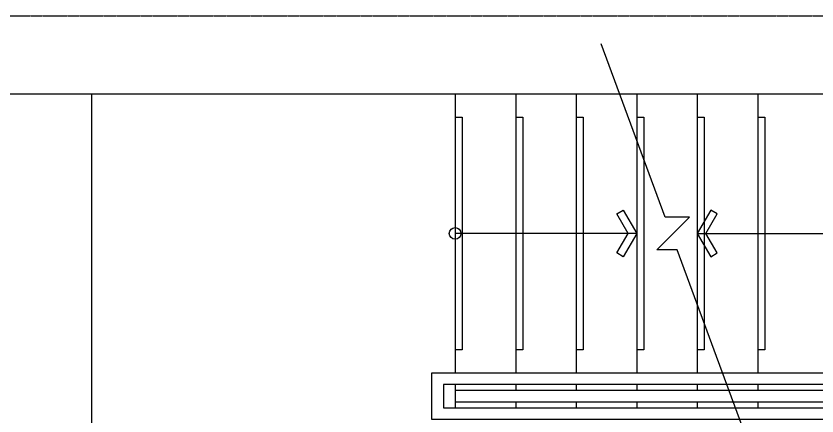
# Model space of a CAD drawing. Header units: millimetres. Extents: x 18456 to 179493, y -203649 to 469211.
# Drawn here: x 147743 to 151183, y 52501 to 54221 of the extents above; entities that cross this region are included whole.
import ezdxf

# ---------------------------------------------------------------- set-up
doc = ezdxf.new("R2010")
doc.units = ezdxf.units.MM
doc.linetypes.add('X-평면도(기본형)$0$CEN', pattern=[52.5, 50, -1, 0.5, -1])
for name, color, linetype, true_color in [('X-평면도(기본형)$0$CEN', 1, 'X-평면도(기본형)$0$CEN', 0xff0000), ('X-평면도(기본형)$0$DEFPOINTS-1', 7, 'Continuous', 0x262f4c), ('X-평면도(기본형)$0$NON', 6, 'Continuous', 0xff00ff), ('X-평면도(기본형)$0$STA', 4, 'Continuous', 0x00ffff), ('X-평면도(기본형)$0$SYM', 7, 'Continuous', 0x000000), ('X-평면도(기본형)$0$W1', 2, 'Continuous', 0xffff00)]:
    doc.layers.add(name, color=color, linetype=linetype, true_color=true_color)

msp = doc.modelspace()

# ---------------------------------------------------------------- linework, layer by layer
at = {"layer": 'X-평면도(기본형)$0$CEN'}
msp.add_line((147228.6, 54221.1), (156783.6, 54221.1), dxfattribs=at)
at = {"layer": 'X-평면도(기본형)$0$DEFPOINTS-1'}
msp.add_lwpolyline([(148068.6, 51286.1), (148068.6, 53886.1), (152748.6, 53886.1), (152748.6, 51286.1)], close=True, dxfattribs=at)
at = {"layer": 'X-평면도(기본형)$0$NON', "color": 8, "true_color": 0x808080}
for points in [[(149628.6, 53786.1), (149658.6, 53786.1), (149658.6, 52786.1), (149628.6, 52786.1)], [(149888.6, 53786.1), (149918.6, 53786.1), (149918.6, 52786.1), (149888.6, 52786.1)], [(150148.6, 53786.1), (150178.6, 53786.1), (150178.6, 52786.1), (150148.6, 52786.1)], [(150408.6, 53786.1), (150438.6, 53786.1), (150438.6, 52786.1), (150408.6, 52786.1)], [(150668.6, 53786.1), (150698.6, 53786.1), (150698.6, 52786.1), (150668.6, 52786.1)], [(150928.6, 53786.1), (150958.6, 53786.1), (150958.6, 52786.1), (150928.6, 52786.1)]]:
    msp.add_lwpolyline(points, dxfattribs=at)
at = {"layer": 'X-평면도(기본형)$0$NON'}
for points in [[(149528.6, 52686.1), (151548.6, 52686.1), (151548.6, 52486.1), (149528.6, 52486.1)], [(151498.6, 52636.1), (149578.6, 52636.1), (149578.6, 52536.1), (151498.6, 52536.1)]]:
    msp.add_lwpolyline(points, close=True, dxfattribs=at)
at = {"layer": 'X-평면도(기본형)$0$STA'}
for p, q in [((149628.6, 53886.1), (149628.6, 52686.1)), ((149888.6, 53886.1), (149888.6, 52686.1)), ((150148.6, 53886.1), (150148.6, 52686.1)), ((150408.6, 53886.1), (150408.6, 52686.1)), ((150668.6, 53886.1), (150668.6, 52686.1)), ((150928.6, 53886.1), (150928.6, 52686.1)), ((149628.6, 52636.1), (149628.6, 52536.1)), ((149888.6, 52636.1), (149888.6, 52611.1)), ((150148.6, 52636.1), (150148.6, 52611.1)), ((150408.6, 52636.1), (150408.6, 52611.1)), ((150668.6, 52636.1), (150668.6, 52611.1)), ((150928.6, 52636.1), (150928.6, 52611.1)), ((151448.6, 52611.1), (149628.6, 52611.1)), ((151448.6, 52561.1), (149628.6, 52561.1)), ((149888.6, 52561.1), (149888.6, 52536.1)), ((150148.6, 52561.1), (150148.6, 52536.1)), ((150408.6, 52561.1), (150408.6, 52536.1)), ((150668.6, 52561.1), (150668.6, 52536.1)), ((150928.6, 52561.1), (150928.6, 52536.1))]:
    msp.add_line(p, q, dxfattribs=at)
at = {"layer": 'X-평면도(기본형)$0$SYM'}
for points in [[(150859.6, 52461.1), (150581.6, 53216.1), (150494.9, 53216.1), (150634.9, 53356.1), (150530.1, 53356.1), (150255.7, 54101.1)], [(150668.6, 53286.1), (152098.6, 53286.1), (152098.6, 51886.1), (149628.6, 51886.1)], [(150408.6, 53286.1), (149628.6, 53286.1)]]:
    msp.add_lwpolyline(points, dxfattribs=at)
for points in [[(150371.4, 53286.1), (150322.9, 53369.9), (150350.9, 53386.1), (150408.6, 53286.1), (150350.9, 53186.1), (150322.9, 53202.2)], [(150705.9, 53286.1), (150754.3, 53369.9), (150726.4, 53386.1), (150668.6, 53286.1), (150726.4, 53186.1), (150754.3, 53202.2)]]:
    msp.add_lwpolyline(points, close=True, dxfattribs=at)
msp.add_circle((149628.6, 53286.1), 25, dxfattribs=at)
at = {"layer": 'X-평면도(기본형)$0$W1'}
msp.add_line((147678.6, 53886.1), (152748.6, 53886.1), dxfattribs=at)

doc.saveas('drawing.dxf')
